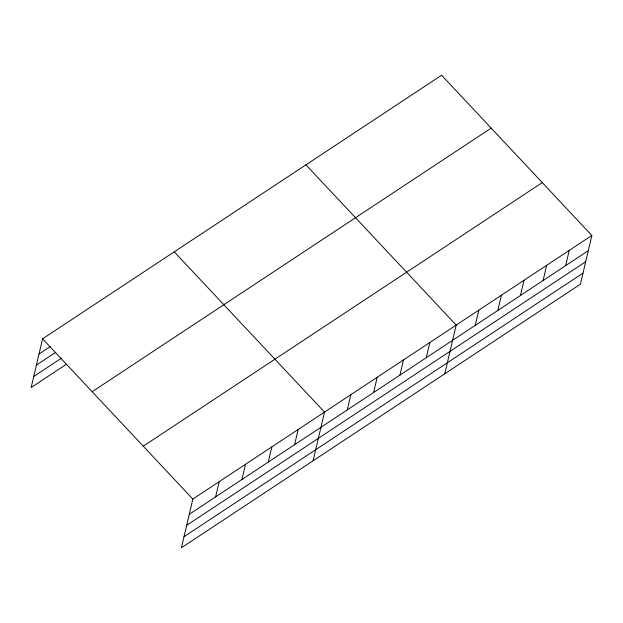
<?xml version="1.0" encoding="UTF-8"?>
<svg xmlns="http://www.w3.org/2000/svg" width="623" height="623" viewBox="0 0 623 623"><rect width="100%" height="100%" fill="white"/><g stroke="black" fill="none" stroke-linecap="round" stroke-linejoin="round"><path stroke-width="0.93" d="M591.85 235.471L192.834 499.078L181.41 547.781L580.426 284.174L591.85 235.471L441.59 75.219L42.574 338.826L31.15 387.529L66.264 364.33M215.605 496.889L219.171 481.68M241.934 479.492L245.501 464.283M268.272 462.095L271.838 446.878M294.609 444.69L298.176 429.481M313.089 460.794L324.513 412.083L174.245 251.832M347.276 409.895L350.842 394.686M373.613 392.498L377.18 377.289M399.95 375.101L403.517 359.892M426.28 357.703L429.847 342.494M444.76 373.8L456.184 325.097L305.924 164.846M475.224 325.37L478.799 310.161M497.839 310.433L501.406 295.216M520.446 295.489L524.021 280.28M543.061 280.552L546.628 265.343M565.668 265.616L569.243 250.407M39.008 354.035L50.183 346.653M36.414 365.086L55.564 352.439M33.743 376.479L61.677 358.023M92.157 391.711L491.173 128.104M143.251 446.193L542.267 182.586M189.267 514.287L588.283 250.68M186.674 525.337L585.69 261.73M184.003 536.73L583.019 273.123M42.574 338.826L192.834 499.078"/></g></svg>
